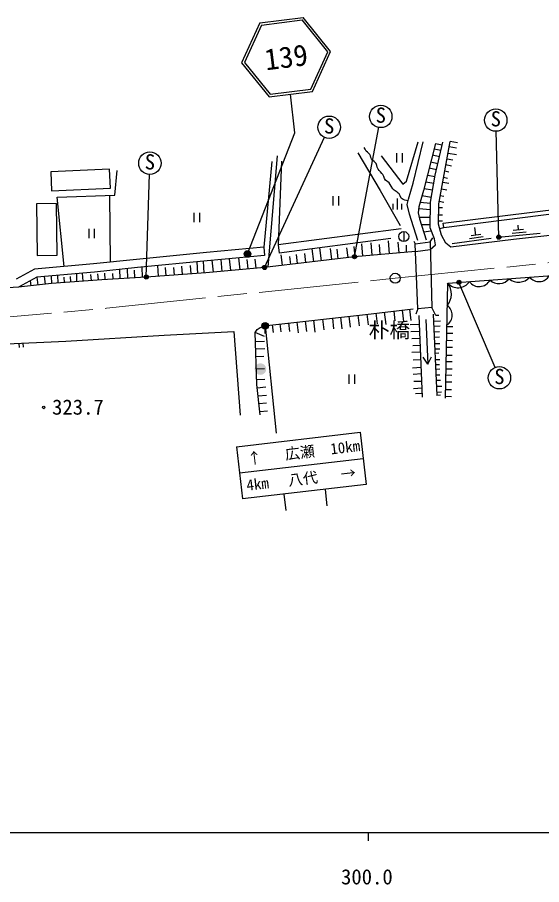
# Model space of a CAD drawing. Units: millimetres, scale not verified. Extents: x 40000 to 680000, y 20000 to 380000.
# Drawn here: x 325722 to 388906, y 198715 to 303273 of the extents above; entities that cross this region are included whole.
import ezdxf
from ezdxf.enums import TextEntityAlignment as Align

# ---------------------------------------------------------------- set-up
doc = ezdxf.new("R2010")
doc.units = ezdxf.units.MM
doc.header["$LTSCALE"] = 1000
doc.linetypes.add('CHAIN', pattern=[18.5, 12, -1.5, 3.5, -1.5])
for name, color, linetype, lineweight in [('M-BGD', 7, 'Continuous', 25), ('M-BGD-EXST', 7, 'Continuous', 25), ('M-BMK', 2, 'CHAIN', 13), ('M-BMK-SRVR', 3, 'Continuous', 25), ('M-STR-STR1', 1, 'Continuous', 25), ('M-STR-STRC', 7, 'Continuous', 25), ('M-TTL-BAND', 7, 'Continuous', 25)]:
    doc.layers.add(name, color=color, linetype=linetype, lineweight=lineweight)
doc.layers.add('M-BMK-HTXT', color=7, linetype='Continuous')
doc.styles.add('ＭＳ ゴシック', font='')
doc.styles.get('ＭＳ ゴシック').set_extended_font_data('MS Gothic')

msp = doc.modelspace()

# ---------------------------------------------------------------- hatches: boundary and pattern name
at = {"layer": 'M-BGD'}
msp.add_hatch(color=256, dxfattribs=at).paths.add_polyline_path([(354725, 261506, 1), (355313, 260236, 1)])
at = {"layer": 'M-BGD-EXST'}
for points in [[(383942, 276625, 0.41421), (383890, 276975, 0.41421), (383541, 276923, 1)], [(366551, 274266, 0.41421), (366499, 274616, 0.41421), (366150, 274564, 1)], [(355712, 272976, 0.41421), (355660, 273326, 0.41421), (355311, 273274, 1)], [(341466, 271816, 0.41421), (341414, 272165, 0.41421), (341065, 272113, 1)], [(379139, 271171, 0.41421), (379087, 271521, 0.41421), (378737, 271469, 1)]]:
    msp.add_hatch(color=256, dxfattribs=at).paths.add_polyline_path(points)
at = {"layer": 'M-STR-STRC'}
for points in [[(353123, 274960, 0.41421), (353244, 274407, 0.41421), (353797, 274528, 1)], [(355247, 266309, 0.41421), (355368, 265756, 0.41421), (355920, 265877, 1)]]:
    msp.add_hatch(color=256, dxfattribs=at).paths.add_polyline_path(points)

# ---------------------------------------------------------------- linework, layer by layer
at = {"layer": 'M-BGD'}
for p, q in [((367650, 287386), (367514, 287591)), ((372632, 283536), (374029, 288269)), ((373420, 283299), (374642, 288275)), ((376108, 288084), (374679, 282407)), ((376090, 284257), (376978, 288207)), ((376108, 288084), (376910, 287904)), ((376499, 280778), (377898, 288325)), ((378631, 287512), (377777, 287670)), ((378782, 288161), (377898, 288325)), ((355953, 273178), (357081, 286582)), ((366774, 286955), (369448, 282407)), ((367770, 287159), (367650, 287386)), ((367930, 287000), (367770, 287159)), ((368082, 286858), (367930, 287000)), ((368195, 286744), (368082, 286858)), ((368265, 286594), (368195, 286744)), ((368340, 286387), (368265, 286594)), ((369579, 286585), (372174, 283144)), ((371423, 286895), (371423, 285777)), ((372090, 286895), (372090, 285777)), ((375759, 286696), (376596, 286508)), ((375946, 287439), (376764, 287255)), ((378650, 286701), (377626, 286858)), ((356383, 285906), (355432, 275566)), ((357571, 285929), (357137, 275850)), ((368399, 286207), (368340, 286387)), ((368581, 285998), (368399, 286207)), ((368732, 285891), (368581, 285998)), ((368852, 285775), (368732, 285891)), ((368961, 285659), (368852, 285775)), ((369029, 285394), (368961, 285659)), ((375542, 285835), (376401, 285642)), ((378051, 285347), (377369, 285474)), ((378218, 286045), (377500, 286178)), ((336835, 284963), (329742, 284645)), ((329742, 284645), (329845, 282347)), ((336938, 282666), (336835, 284963)), ((337454, 281844), (337743, 284815)), ((369097, 285203), (369029, 285394)), ((369207, 284966), (369097, 285203)), ((369337, 284804), (369207, 284966)), ((369484, 284640), (369337, 284804)), ((369665, 284435), (369484, 284640)), ((369758, 284332), (369665, 284435)), ((375364, 285128), (376241, 284931)), ((377719, 284619), (377228, 284710)), ((369821, 284240), (369758, 284332)), ((369882, 284086), (369821, 284240)), ((369978, 283837), (369882, 284086)), ((370085, 283649), (369978, 283837)), ((370265, 283511), (370085, 283649)), ((370364, 283440), (370265, 283511)), ((370511, 283341), (370364, 283440)), ((372174, 283144), (372632, 283536)), ((374944, 283462), (375916, 283288)), ((375145, 284258), (376060, 284094)), ((375508, 281009), (376090, 284257)), ((377709, 283226), (376978, 283361)), ((377548, 283862), (377087, 283948)), ((329845, 282347), (336938, 282666)), ((369448, 282407), (371874, 278196)), ((370636, 283139), (370511, 283341)), ((370752, 282921), (370636, 283139)), ((370956, 282601), (370752, 282921)), ((371138, 282427), (370956, 282601)), ((371361, 282283), (371138, 282427)), ((372853, 281365), (373420, 283299)), ((374679, 282407), (374110, 280422)), ((374739, 282646), (375768, 282462)), ((377463, 282456), (376832, 282573)), ((330514, 281582), (337454, 281844)), ((331353, 273232), (330514, 281582)), ((336819, 281820), (336916, 273763)), ((363754, 281722), (363754, 280604)), ((364420, 281722), (364420, 280604)), ((371500, 282201), (371361, 282283)), ((371628, 282078), (371500, 282201)), ((371528, 280102), (371528, 281430)), ((371728, 282003), (371628, 282078)), ((371848, 281766), (371728, 282003)), ((371990, 281482), (371848, 281766)), ((372213, 281318), (371990, 281482)), ((372427, 281215), (372213, 281318)), ((372710, 280701), (372853, 281365)), ((374501, 281786), (375611, 281587)), ((377128, 281667), (376679, 281750)), ((377038, 278452), (400571, 281409)), ((330435, 280816), (328021, 280778)), ((328021, 280778), (328120, 274579)), ((330535, 274617), (330435, 280816)), ((370995, 280102), (370995, 280799)), ((372062, 280102), (372062, 280799)), ((372811, 281172), (372427, 281215)), ((372993, 279563), (372710, 280701)), ((374110, 280422), (374029, 279702)), ((374087, 280221), (375497, 280117)), ((374273, 280991), (375506, 280884)), ((375469, 277901), (375508, 281009)), ((376483, 278344), (376499, 280778)), ((376973, 280315), (376496, 280318)), ((377128, 280955), (376552, 281062)), ((377100, 277955), (400632, 280913)), ((346999, 279716), (346999, 278598)), ((347666, 279716), (347666, 278598)), ((373969, 276380), (372993, 279563)), ((374029, 279702), (374200, 278964)), ((374150, 279182), (375485, 279166)), ((376951, 279432), (376490, 279435)), ((374200, 278964), (374992, 276440)), ((374407, 278304), (375474, 278291)), ((376833, 277025), (376483, 278344)), ((376954, 278709), (376485, 278712)), ((377100, 277955), (377038, 278452)), ((386101, 277627), (386085, 278220)), ((334325, 277785), (334325, 276667)), ((334992, 277785), (334992, 276667)), ((371966, 277767), (357137, 275850)), ((372288, 277447), (372288, 276247)), ((374687, 277414), (375611, 277540)), ((375990, 276568), (375469, 277901)), ((377023, 277879), (376634, 277776)), ((381577, 277084), (380395, 276926)), ((380986, 277005), (380866, 277932)), ((388726, 277216), (384114, 276781)), ((387051, 277380), (385341, 277218)), ((386718, 277685), (385485, 277569)), ((398201, 277917), (385524, 276509)), ((370713, 276597), (357265, 274858)), ((368331, 276078), (368460, 274600)), ((370399, 276320), (370534, 274781)), ((371573, 276154), (371685, 274882)), ((376112, 275857), (375990, 276568)), ((377370, 276055), (376833, 277025)), ((377963, 275578), (377370, 276055)), ((385524, 276509), (377963, 275578)), ((382842, 276618), (378115, 275987)), ((381861, 276806), (380197, 276584)), ((355432, 275566), (348505, 274925)), ((355432, 275566), (355524, 274570)), ((357137, 275850), (357265, 274858)), ((361217, 275369), (361400, 273826)), ((362150, 275490), (362335, 273937)), ((363406, 275398), (363562, 274083)), ((364212, 275326), (364349, 274177)), ((365406, 275482), (365545, 274319)), ((366266, 275661), (366375, 274417)), ((373714, 275059), (366351, 274415)), ((367204, 275963), (367332, 274501)), ((369317, 275908), (369424, 274684)), ((372571, 275796), (372581, 274960)), ((373714, 275059), (375483, 275303)), ((375483, 275303), (376112, 275857)), ((328120, 274579), (330535, 274617)), ((340097, 274096), (334910, 273554)), ((348505, 274925), (340097, 274096)), ((355524, 274570), (348600, 273929)), ((349169, 273982), (349302, 272547)), ((350247, 274082), (350380, 272648)), ((351257, 274175), (351390, 272742)), ((352388, 274280), (352522, 272847)), ((353385, 274093), (353493, 272937)), ((354354, 274128), (354457, 273027)), ((366351, 274415), (355511, 273125)), ((357478, 274627), (357626, 273377)), ((358512, 274422), (358623, 273495)), ((359333, 274665), (359461, 273595)), ((360312, 274786), (360440, 273712)), ((327795, 272911), (325581, 271726)), ((334910, 273554), (327795, 272911)), ((340198, 273101), (335007, 272558)), ((338948, 272970), (339015, 271831)), ((348600, 273929), (340198, 273101)), ((340706, 273151), (340778, 271936)), ((342593, 273337), (342682, 272064)), ((343536, 273108), (343605, 272128)), ((344554, 273114), (344618, 272199)), ((345503, 273295), (345575, 272266)), ((346551, 273365), (346623, 272339)), ((347351, 273806), (347450, 272397)), ((348110, 273881), (348210, 272451)), ((355511, 273125), (348430, 272466)), ((328087, 271933), (325863, 270743)), ((335007, 272558), (328087, 271933)), ((328087, 271933), (328192, 271006)), ((328967, 272013), (329069, 271105)), ((329812, 272089), (329836, 271191)), ((330552, 272156), (330620, 271250)), ((331309, 271954), (331357, 271305)), ((332093, 272020), (332142, 271364)), ((332851, 272364), (332862, 271418)), ((333550, 272427), (333621, 271475)), ((334548, 272265), (334602, 271549)), ((335386, 272345), (335441, 271612)), ((341265, 271964), (335887, 271645)), ((336237, 272433), (336282, 271669)), ((337172, 272410), (337212, 271724)), ((338026, 272874), (338091, 271776)), ((339792, 272791), (339846, 271880)), ((348430, 272466), (341265, 271964)), ((377580, 271220), (390742, 272190)), ((329836, 271191), (325863, 270743)), ((327266, 271494), (327332, 270909)), ((335887, 271645), (329836, 271191)), ((377309, 257363), (377580, 271220)), ((325863, 270743), (319300, 270299)), ((367658, 267460), (373423, 268134)), ((370151, 266262), (369979, 267732)), ((371255, 266672), (371116, 267864)), ((372316, 266614), (372156, 267986)), ((373176, 266744), (373019, 268087)), ((356141, 266168), (367658, 267460)), ((360593, 265413), (360454, 266652)), ((361611, 265310), (361448, 266763)), ((362694, 265620), (362552, 266887)), ((363867, 265741), (363724, 267019)), ((364876, 265722), (364718, 267130)), ((365852, 265932), (365705, 267241)), ((366948, 266082), (366804, 267365)), ((368030, 266200), (367880, 267486)), ((369121, 266334), (368971, 267614)), ((374555, 257471), (374140, 267349)), ((374945, 266845), (375170, 261459)), ((375818, 267486), (376276, 257683)), ((376701, 266631), (375860, 266592)), ((354374, 265289), (354616, 265661)), ((354616, 265661), (354975, 265894)), ((354975, 265894), (355583, 266093)), ((355583, 266093), (356141, 266168)), ((355599, 265168), (355583, 266093)), ((356590, 265297), (356488, 266207)), ((357515, 265368), (357410, 266310)), ((358557, 265416), (358444, 266426)), ((359599, 265234), (359453, 266539)), ((373073, 266248), (374184, 266295)), ((376696, 266055), (375886, 266018)), ((378208, 265956), (377477, 265970)), ((331568, 264224), (343398, 264955)), ((343398, 264955), (351807, 265402)), ((351807, 265402), (352582, 255329)), ((355499, 264788), (354374, 265289)), ((354590, 259005), (354374, 265289)), ((373122, 265401), (374220, 265448)), ((373265, 264565), (374255, 264607)), ((376611, 265359), (375919, 265326)), ((376607, 264700), (375949, 264670)), ((378192, 265143), (377461, 265157)), ((323513, 263862), (331568, 264224)), ((325982, 263464), (325960, 263972)), ((326456, 263511), (326435, 263993)), ((355493, 264182), (354413, 264145)), ((373378, 263732), (374290, 263771)), ((376618, 263927), (375986, 263898)), ((378175, 264295), (377445, 264310)), ((355533, 263313), (354443, 263276)), ((373269, 262901), (374325, 262945)), ((376627, 263290), (376015, 263261)), ((376517, 262778), (376039, 262756)), ((378140, 262497), (377410, 262512)), ((378159, 263465), (377429, 263479)), ((355444, 262394), (354474, 262361)), ((373411, 262004), (374363, 262044)), ((375170, 261459), (374629, 262313)), ((375170, 261459), (375639, 262355)), ((376656, 262004), (376075, 261977)), ((378125, 261724), (377395, 261738)), ((355512, 260888), (354526, 260854)), ((373351, 261037), (374403, 261081)), ((376611, 261387), (376104, 261363)), ((376625, 260849), (376129, 260826)), ((378108, 260860), (377378, 260874)), ((355528, 259598), (354570, 259565)), ((365689, 260202), (365689, 259084)), ((366356, 260202), (366356, 259084)), ((373418, 260274), (374435, 260317)), ((373514, 259394), (374474, 259396)), ((376632, 260151), (376162, 260129)), ((376702, 259512), (376192, 259488)), ((378093, 260104), (377363, 260119)), ((354965, 255373), (354590, 259005)), ((355683, 258686), (354634, 258577)), ((373452, 258546), (374508, 258590)), ((376871, 258789), (376226, 258759)), ((378059, 258365), (377329, 258380)), ((378077, 259284), (377347, 259298)), ((355739, 257700), (354735, 257597)), ((373703, 257920), (374535, 257955)), ((376826, 258089), (376258, 258063)), ((376723, 257709), (376276, 257688)), ((378043, 257532), (377313, 257546)), ((355766, 256759), (354832, 256662)), ((355869, 255795), (354931, 255698))]:
    msp.add_line(p, q, dxfattribs=at)
for centre, radius in [((372288, 276847), 600), ((328902, 256244), 150)]:
    msp.add_circle(centre, radius, dxfattribs=at)
for centre, radius, start, end in [((386139, 273108), 1760, 229.61631, 318.81675), ((388582, 272860), 1443, 219.18388, 329.24918), ((375917, 269914), 2114, 319.61356, 38.15193), ((378809, 272346), 1667, 222.51128, 325.92178), ((381378, 272299), 1483, 216.7459, 331.68717), ((383762, 272757), 1584, 227.11016, 321.32291), ((376699, 267380), 1429, 303.23228, 54.53321)]:
    msp.add_arc(centre, radius, start, end, dxfattribs=at)
at = {"layer": 'M-BGD-EXST'}
for p, q in [((366351, 274415), (369278, 290036)), ((355511, 273125), (362755, 288840)), ((383741, 276774), (383413, 289597)), ((341265, 271964), (341656, 284364)), ((383287, 261061), (378938, 271320))]:
    msp.add_line(p, q, dxfattribs=at)
for centre, radius in [((369520, 291328), 1350), ((383380, 290885), 1350), ((363301, 290022), 1350), ((341697, 285693), 1350), ((383741, 276774), 250), ((366351, 274415), 250), ((355511, 273125), 250), ((341265, 271964), 250), ((378938, 271320), 250), ((383813, 259820), 1350)]:
    msp.add_circle(centre, radius, dxfattribs=at)
at = {"layer": 'M-BMK'}
msp.add_lwpolyline([(73028, 299734), (139350, 286597), (156684, 283217), (171343, 280801), (182067, 279382), (194408, 277635), (205875, 276572), (270926, 270174), (282167, 269494), (304896, 266608), (317864, 266570), (336470, 268203), (371262, 271827), (407712, 275456), (436581, 278304), (452833, 279974), (470740, 281782), (569423, 291823)], dxfattribs=at)
at = {"layer": 'M-BMK-SRVR'}
msp.add_circle((371262, 271827), 600, dxfattribs=at)
at = {"layer": 'M-STR-STR1'}
for p, q in [((373492, 276288), (373679, 275986)), ((373679, 275986), (375459, 276220)), ((375459, 276220), (375779, 276676)), ((375459, 276220), (375661, 268284)), ((373970, 268143), (373679, 275986)), ((373970, 268143), (373754, 267505)), ((375661, 268284), (373970, 268143)), ((376134, 267349), (375661, 268284)), ((376532, 267314), (376134, 267349))]:
    msp.add_line(p, q, dxfattribs=at)
at = {"layer": 'M-STR-STRC'}
for p, q in [((354934, 302615), (360164, 303273)), ((363469, 299154), (360164, 303273)), ((354934, 302615), (352754, 297804)), ((355138, 302338), (353103, 297848)), ((355138, 302338), (360035, 302955)), ((363120, 299110), (360035, 302955)), ((361085, 294621), (363120, 299110)), ((361289, 294344), (363469, 299154)), ((352754, 297804), (356058, 293685)), ((353103, 297848), (356187, 294004)), ((356058, 293685), (361289, 294344)), ((356187, 294004), (361085, 294621)), ((359176, 289367), (358656, 294003)), ((353460, 274744), (359176, 289367)), ((355583, 266093), (356922, 253137)), ((352130, 251498), (367028, 253245)), ((367028, 253245), (367766, 246955)), ((352130, 251498), (352868, 245208)), ((352499, 248353), (367397, 250100)), ((367766, 246955), (352868, 245208)), ((357834, 245790), (358067, 243804)), ((362800, 246372), (363033, 244386))]:
    msp.add_line(p, q, dxfattribs=at)
for centre in [(353460, 274744), (355583, 266093)]:
    msp.add_circle(centre, 400, dxfattribs=at)
at = {"layer": 'M-TTL-BAND'}
for p, q in [((40000, 205000), (579000, 205000)), ((368000, 205000), (368000, 204000))]:
    msp.add_line(p, q, dxfattribs=at)

# ---------------------------------------------------------------- texts
at = {"layer": 'M-BGD', "style": 'ＭＳ ゴシック'}
msp.add_text('323.7', height=1833, dxfattribs=at).set_placement((329904, 254825), align=Align.BOTTOM_LEFT)
at = {"layer": 'M-BGD-EXST', "style": 'ＭＳ ゴシック'}
for p in [(368864, 290035), (382724, 289593), (362645, 288730), (341042, 284401), (383158, 258528)]:
    msp.add_text('S', height=1833, rotation=358.508, dxfattribs=at).set_placement(p, align=Align.BOTTOM_LEFT)
at = {"layer": 'M-BMK-HTXT', "style": 'ＭＳ ゴシック'}
msp.add_text('朴橋', height=1833, dxfattribs=at).set_placement((368065, 264104), align=Align.BOTTOM_LEFT)
at = {"layer": 'M-STR-STRC', "style": 'ＭＳ ゴシック'}
for s, height, rotation, p in [('139', 2566, 7.18, (358111, 298479)), ('10km', 1320, 6.689, (365226, 251440)), ('↑', 1320, 6.689, (354301, 250158)), ('広瀬', 1320, 6.689, (359764, 250799)), ('八代', 1320, 6.689, (360132, 247654)), ('→', 1320, 6.689, (365595, 248294)), ('4km', 1320, 6.689, (354670, 247013))]:
    msp.add_text(s, height=height, rotation=rotation, dxfattribs=at).set_placement(p, align=Align.MIDDLE_CENTER)
at = {"layer": 'M-TTL-BAND', "style": 'ＭＳ ゴシック'}
msp.add_text('300.0', height=1833, dxfattribs=at).set_placement((367844, 198195), align=Align.BOTTOM_CENTER)

doc.saveas('drawing.dxf')
